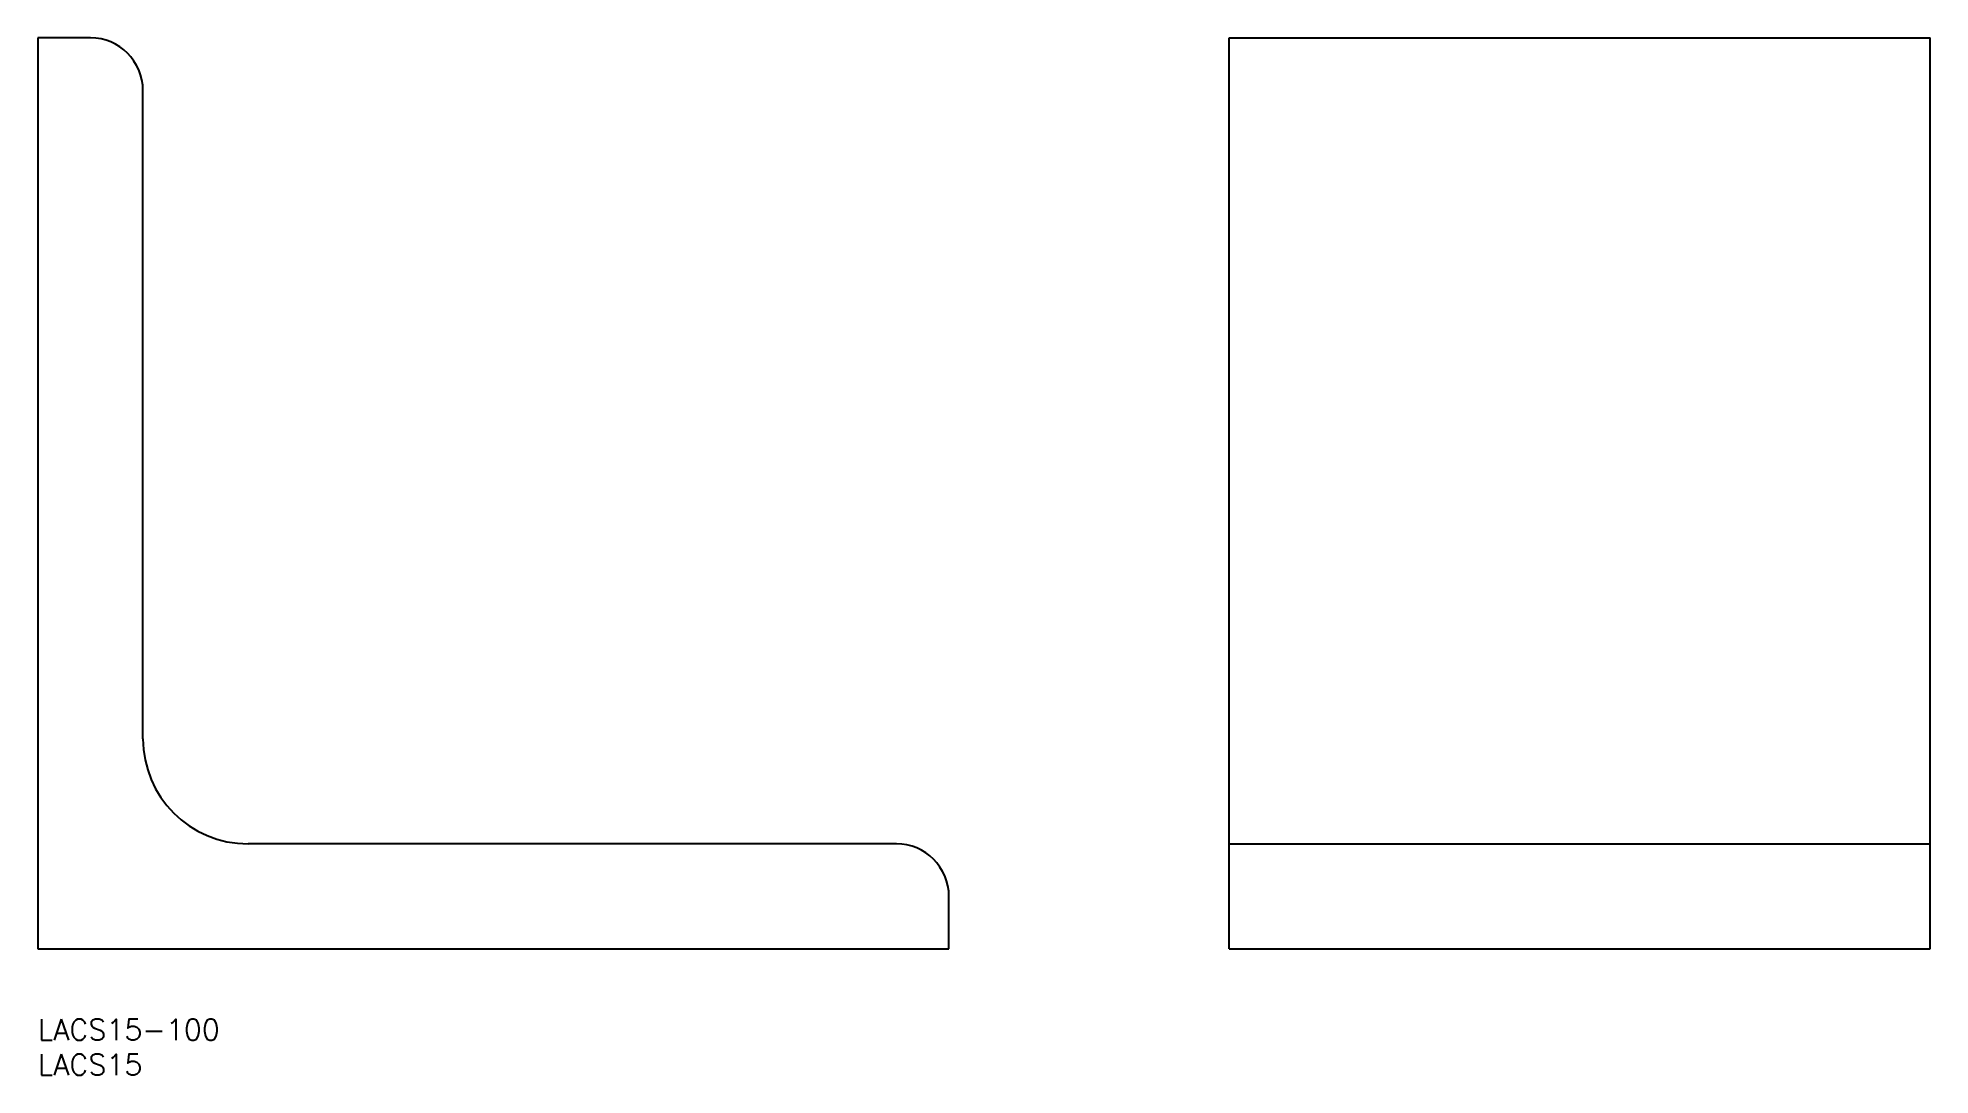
# Model space of a CAD drawing. Extents: x 0 to 270, y -8 to 140.
import ezdxf

# ---------------------------------------------------------------- set-up
doc = ezdxf.new("R2010")
doc.units = 0
doc.header["$LTSCALE"] = 0.5
doc.layers.add('MSM_CONTINUOUS', color=7, linetype='CONTINUOUS')
doc.layers.add('MSM_PART_NUMBER', color=7, linetype='CONTINUOUS')
doc.styles.get("Standard").update_dxf_attribs({"font": 'txt.shx', "height": 3, "bigfont": 'bigfont.shx'})

msp = doc.modelspace()

# ---------------------------------------------------------------- linework, layer by layer
at = {"layer": 'MSM_CONTINUOUS'}
for p, q in [((0, 140), (0, 10)), ((7.5, 140), (0, 140)), ((170, 10), (170, 140)), ((170, 140), (270, 140)), ((270, 10), (270, 140)), ((15, 40), (15, 132.5)), ((122.5, 25), (30, 25)), ((170, 25), (270, 25)), ((130, 10), (130, 17.5)), ((0, 10), (130, 10)), ((170, 10), (270, 10))]:
    msp.add_line(p, q, dxfattribs=at)
for centre, radius, start, end in [((7.5, 132.5), 7.5, 360, 90), ((30, 40), 15, 180, 270), ((122.5, 17.5), 7.5, 360, 90)]:
    msp.add_arc(centre, radius, start, end, dxfattribs=at)

# ---------------------------------------------------------------- texts
at = {"layer": 'MSM_PART_NUMBER'}
for s, p in [('LACS15-100', (0, -3)), ('LACS15', (0, -8))]:
    msp.add_text(s, height=3, dxfattribs=at).set_placement(p)

doc.saveas('drawing.dxf')
